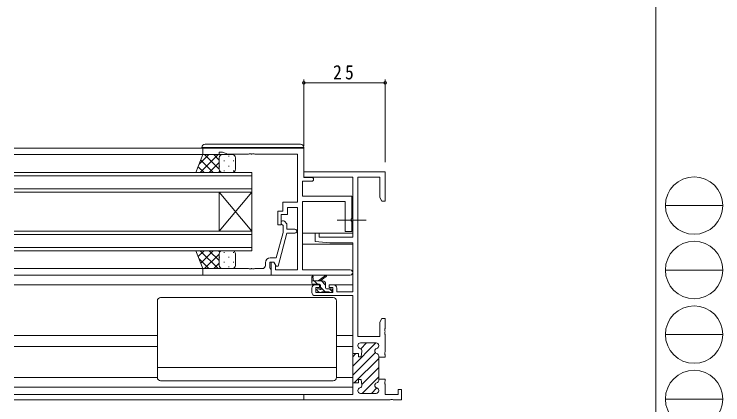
# Model space of a CAD drawing. Units: millimetres on the paper. Extents: x -420 to 373, y -297 to 267.
# Drawn here: x 155.2 to 372.9, y -134.8 to -14.9 of the extents above; entities that cross this region are included whole.
import ezdxf

# ---------------------------------------------------------------- set-up
doc = ezdxf.new("R2010")
doc.units = ezdxf.units.MM
doc.linetypes.add('CHAIN2', pattern=[12, 9, -1, 1, -1])
for name, color, linetype, lineweight in [('0-1_YKK_ZWAK', 7, 'Continuous', 9), ('0-3_YKK_11', 7, 'Continuous', 9), ('0-4_YKK_12', 2, 'Continuous', 9), ('0-5_YKK_13', 4, 'Continuous', 9), ('0-7_YKK_D', 6, 'Continuous', 9)]:
    doc.layers.add(name, color=color, linetype=linetype, lineweight=lineweight)
doc.styles.add('ＭＳ ゴシック', font='')
doc.styles.get('ＭＳ ゴシック').set_extended_font_data('MS Gothic')

msp = doc.modelspace()

# ---------------------------------------------------------------- linework, layer by layer
at = {"layer": '0-1_YKK_ZWAK'}
for p, q in [((352.3, 264.4), (352.3, -260.6)), ((355.276, -73.616), (372.916, -73.616)), ((355.276, -93.412), (372.916, -93.412)), ((355.276, -113.208), (372.916, -113.208)), ((355.276, -133.004), (372.916, -133.004))]:
    msp.add_line(p, q, dxfattribs=at)
for centre in [(364.096, -73.616), (364.096, -93.412), (364.096, -113.208), (364.096, -133.004)]:
    msp.add_circle(centre, 8.82, dxfattribs=at)
at = {"layer": '0-3_YKK_11'}
for p, q in [((213.194, -55.979), (213.194, -57.979)), ((244.194, -55.979), (213.194, -55.979)), ((244.194, -64.979), (244.194, -55.979)), ((213.194, -57.979), (218.194, -57.979)), ((218.194, -57.279), (219.194, -57.279)), ((218.194, -57.979), (218.194, -57.279)), ((219.194, -57.279), (220.842, -57.879)), ((220.842, -57.879), (227.235, -57.879)), ((227.235, -57.879), (227.419, -57.759)), ((227.419, -57.759), (227.968, -57.759)), ((227.968, -57.759), (228.152, -57.879)), ((228.152, -57.879), (228.235, -57.879)), ((228.235, -57.879), (228.419, -57.759)), ((228.419, -57.759), (228.968, -57.759)), ((228.968, -57.759), (229.152, -57.879)), ((229.152, -57.879), (242.194, -57.879)), ((242.194, -57.879), (242.194, -72.579)), ((244.194, -63.279), (269.194, -63.279)), ((244.194, -64.909), (244.194, -63.279)), ((259.194, -64.909), (244.194, -64.909)), ((246.594, -64.979), (244.194, -64.979)), ((259.194, -83.379), (259.194, -64.909)), ((267.564, -64.909), (260.824, -64.909)), ((260.824, -64.909), (260.824, -113.779)), ((267.564, -71.188), (267.564, -64.909)), ((269.194, -63.279), (269.194, -72.279)), ((243.824, -66.179), (246.594, -66.179)), ((243.824, -70.779), (243.824, -66.179)), ((258.894, -70.779), (243.824, -70.779)), ((258.894, -77.621), (258.894, -70.779)), ((268.194, -72.279), (267.564, -71.188)), ((237.694, -72.579), (237.694, -75.379)), ((242.194, -72.579), (237.694, -72.579)), ((243.824, -72.409), (256.894, -72.409)), ((243.824, -93.349), (243.824, -72.409)), ((256.894, -72.409), (256.894, -81.579)), ((269.194, -72.279), (268.194, -72.279)), ((236.194, -75.379), (236.194, -79.579)), ((237.694, -75.379), (236.194, -75.379)), ((239.194, -74.209), (242.194, -74.209)), ((239.194, -76.379), (239.194, -74.209)), ((242.194, -74.209), (242.194, -93.349)), ((237.194, -76.379), (239.194, -76.379)), ((237.194, -79.579), (237.194, -76.379)), ((258.774, -77.804), (258.894, -77.621)), ((258.774, -78.354), (258.774, -77.804)), ((258.894, -78.537), (258.774, -78.354)), ((236.194, -79.579), (237.194, -79.579)), ((237.794, -79.728), (237.369, -79.303)), ((237.794, -81.918), (237.794, -79.728)), ((238.218, -78.455), (238.994, -79.231)), ((238.994, -79.231), (238.994, -80.879)), ((258.894, -81.579), (258.894, -78.537)), ((235.714, -89.679), (237.794, -81.918)), ((238.993, -82.079), (236.286, -92.179)), ((241.394, -82.079), (238.993, -82.079)), ((238.994, -80.879), (241.394, -80.879)), ((247.694, -82.079), (248.894, -82.079)), ((247.694, -84.686), (247.694, -82.079)), ((248.894, -82.079), (248.894, -83.379)), ((256.894, -81.579), (258.894, -81.579)), ((252.194, -85.079), (247.694, -84.686)), ((248.894, -83.379), (259.194, -83.379)), ((259.194, -85.079), (252.194, -85.079)), ((259.194, -100.079), (259.194, -85.079)), ((232.393, -91.979), (232.393, -91.179)), ((233.694, -90.979), (233.694, -92.779)), ((234.994, -90.979), (233.694, -90.979)), ((233.894, -89.679), (235.714, -89.679)), ((234.194, -90.979), (234.194, -94.979)), ((234.994, -90.979), (234.194, -90.979)), ((235.686, -92.179), (234.994, -90.979)), ((235.494, -91.845), (234.994, -90.979)), ((213.194, -92.979), (227.235, -92.979)), ((213.194, -94.979), (213.194, -92.979)), ((227.235, -92.979), (227.419, -93.099)), ((227.419, -93.099), (227.968, -93.099)), ((227.968, -93.099), (228.152, -92.979)), ((228.152, -92.979), (228.235, -92.979)), ((228.235, -92.979), (228.419, -93.099)), ((228.419, -93.099), (228.968, -93.099)), ((228.968, -93.099), (229.152, -92.979)), ((229.152, -92.979), (231.394, -92.979)), ((233.694, -92.779), (233.894, -92.979)), ((233.894, -92.979), (234.194, -93.279)), ((234.194, -93.279), (234.194, -94.979)), ((235.494, -93.349), (235.494, -91.845)), ((242.194, -93.349), (235.494, -93.349)), ((236.286, -92.179), (235.686, -92.179)), ((258.379, -93.349), (243.824, -93.349)), ((234.194, -94.979), (213.194, -94.979)), ((234.194, -94.979), (258.379, -94.979)), ((246.694, -100.279), (246.694, -98.979)), ((247.694, -97.979), (248.994, -97.979)), ((247.894, -98.779), (247.894, -100.279)), ((248.994, -98.779), (247.894, -98.779)), ((248.994, -97.979), (248.994, -98.779)), ((251.994, -97.979), (253.294, -97.979)), ((251.994, -98.779), (251.994, -97.979)), ((253.094, -98.779), (251.994, -98.779)), ((253.094, -100.279), (253.094, -98.779)), ((254.294, -98.979), (254.294, -100.079)), ((254.294, -100.079), (259.194, -100.079)), ((259.194, -101.279), (247.694, -101.279)), ((247.894, -100.279), (253.094, -100.279)), ((259.194, -119.029), (259.194, -101.279)), ((267.564, -109.37), (268.194, -108.279)), ((268.194, -108.279), (269.194, -108.279)), ((269.194, -108.279), (269.194, -111.321)), ((267.564, -113.779), (267.564, -109.37)), ((269.194, -111.321), (269.074, -111.504)), ((269.074, -111.504), (269.074, -112.054)), ((269.074, -112.054), (269.194, -112.238)), ((269.194, -112.321), (269.074, -112.504)), ((269.074, -112.504), (269.074, -113.054)), ((269.074, -113.054), (269.194, -113.238)), ((269.194, -112.238), (269.194, -112.321)), ((260.824, -113.779), (267.564, -113.779)), ((269.194, -113.238), (269.194, -118.571)), ((259.194, -122.875), (266.289, -115.779)), ((260.794, -116.68), (260.794, -116.579)), ((260.794, -116.579), (260.794, -116.68)), ((261.594, -115.779), (266.394, -115.779)), ((266.394, -115.779), (261.594, -115.779)), ((261.66, -117.579), (263.46, -115.779)), ((267.194, -116.579), (267.194, -116.68)), ((267.194, -116.68), (267.194, -116.579)), ((259.194, -125.703), (266.168, -118.728)), ((259.194, -119.029), (260.994, -119.029)), ((259.194, -128.329), (259.194, -119.029)), ((259.194, -128.329), (259.194, -119.029)), ((260.994, -119.029), (259.194, -119.029)), ((259.194, -120.046), (260.21, -119.029)), ((260.994, -119.029), (260.994, -120.029)), ((260.994, -120.029), (260.994, -119.029)), ((261.794, -120.029), (261.988, -118.32)), ((261.988, -118.32), (261.794, -120.029)), ((269.194, -118.571), (269.074, -118.754)), ((269.074, -118.754), (269.074, -119.304)), ((269.074, -119.304), (269.194, -119.488)), ((269.194, -119.488), (269.194, -120.179)), ((259.696, -128.029), (267.194, -120.531)), ((260.994, -120.029), (261.794, -120.029)), ((261.794, -120.029), (260.994, -120.029)), ((267.194, -119.778), (267.194, -120.179)), ((267.194, -120.179), (267.194, -119.778)), ((267.194, -120.179), (267.194, -126.879)), ((269.194, -120.179), (267.194, -120.179)), ((261.971, -128.583), (267.194, -123.36)), ((262.103, -131.279), (267.194, -126.188)), ((259.194, -128.029), (260.994, -128.029)), ((259.194, -131.649), (259.194, -128.029)), ((260.994, -128.029), (259.494, -128.029)), ((260.994, -127.029), (260.994, -128.029)), ((261.794, -127.029), (260.994, -127.029)), ((260.994, -127.029), (261.794, -127.029)), ((260.994, -128.029), (260.994, -127.029)), ((261.988, -128.739), (261.794, -127.029)), ((261.794, -127.029), (261.988, -128.739)), ((267.194, -126.879), (267.194, -127.28)), ((267.194, -126.879), (269.194, -126.879)), ((267.194, -127.28), (267.194, -126.879)), ((269.194, -127.571), (269.074, -127.754)), ((269.074, -127.754), (269.074, -128.304)), ((269.074, -128.304), (269.194, -128.488)), ((269.194, -126.879), (269.194, -127.571)), ((260.794, -130.479), (260.794, -130.378)), ((260.794, -130.378), (260.794, -130.479)), ((264.931, -131.279), (266.604, -129.607)), ((267.194, -130.378), (267.194, -130.479)), ((267.194, -130.479), (267.194, -130.378)), ((269.194, -128.488), (269.194, -131.649)), ((273.194, -130.079), (274.194, -130.079)), ((273.194, -131.649), (273.194, -130.079)), ((274.194, -130.079), (274.194, -133.279)), ((244.194, -131.649), (259.194, -131.649)), ((244.194, -133.279), (244.194, -131.649)), ((266.394, -131.279), (261.594, -131.279)), ((261.594, -131.279), (266.394, -131.279)), ((269.194, -131.649), (273.194, -131.649)), ((270.735, -133.279), (244.194, -133.279)), ((270.735, -133.279), (244.194, -133.279)), ((270.919, -133.159), (270.735, -133.279)), ((271.469, -133.159), (270.919, -133.159)), ((271.652, -133.279), (271.469, -133.159)), ((274.194, -133.279), (271.652, -133.279))]:
    msp.add_line(p, q, dxfattribs=at)
for centre, radius, start, end in [((246.594, -65.579), 0.6, 269.99998, 90), ((237.794, -78.879), 0.6, 44.99998, 225), ((241.394, -81.479), 0.6, 269.99998, 90), ((233.894, -91.179), 1.5, 90, 179.99998), ((231.394, -91.979), 1, 270, 359.99998), ((258.379, -94.164), 0.815, 269.99998, 90), ((247.694, -98.979), 1, 90, 179.99998), ((253.294, -98.979), 1, 0, 89.99998), ((247.694, -100.279), 1, 180, 269.99998), ((261.594, -116.579), 0.8, 90, 179.99998), ((261.594, -116.579), 0.8, 90, 179.99998), ((261.594, -116.68), 0.8, 180.00002, 255.52251), ((261.594, -116.68), 0.8, 180.00002, 255.52251), ((261.194, -118.229), 0.8, 353.49696, 75.52246), ((261.194, -118.229), 0.8, 353.49696, 75.52246), ((266.794, -118.229), 0.8, 104.47751, 255.52248), ((266.794, -118.229), 0.8, 104.47751, 255.52248), ((266.394, -116.579), 0.8, 0, 89.99998), ((266.394, -116.579), 0.8, 0, 89.99998), ((266.394, -116.68), 0.8, 284.47748, 359.99997), ((266.394, -116.68), 0.8, 284.47748, 359.99997), ((266.394, -119.778), 0.8, 0.00002, 75.52251), ((266.394, -119.778), 0.8, 0.00002, 75.52251), ((266.794, -128.829), 0.8, 104.47751, 255.52248), ((266.794, -128.829), 0.8, 104.47751, 255.52248), ((266.394, -127.28), 0.8, 284.47748, 359.99997), ((266.394, -127.28), 0.8, 284.47748, 359.99997), ((261.594, -130.378), 0.8, 104.47748, 179.99997), ((261.594, -130.378), 0.8, 104.47748, 179.99997), ((261.594, -130.479), 0.8, 180, 269.99998), ((261.594, -130.479), 0.8, 180, 269.99998), ((261.194, -128.829), 0.8, 284.47752, 6.50302), ((261.194, -128.829), 0.8, 284.47752, 6.50302), ((266.394, -130.479), 0.8, 270, 359.99998), ((266.394, -130.479), 0.8, 270, 359.99998), ((266.394, -130.378), 0.8, 0.00002, 75.52251), ((266.394, -130.378), 0.8, 0.00002, 75.52251)]:
    msp.add_arc(centre, radius, start, end, dxfattribs=at)
at = {"layer": '0-4_YKK_12'}
for p, q in [((213.494, -55.979), (155.194, -55.979)), ((213.694, -57.979), (155.194, -57.979)), ((228.194, -63.479), (155.194, -63.479)), ((228.194, -64.479), (155.194, -64.479)), ((228.194, -68.479), (155.194, -68.479)), ((228.194, -69.479), (155.194, -69.479)), ((228.194, -69.479), (218.194, -81.479)), ((228.194, -81.479), (218.194, -69.479)), ((218.194, -81.479), (218.194, -69.479)), ((228.194, -81.479), (155.194, -81.479)), ((228.194, -82.479), (155.194, -82.479)), ((228.194, -87.479), (228.194, -81.479)), ((259.194, -82.079), (243.824, -82.079)), ((228.194, -86.479), (155.194, -86.479)), ((259.194, -85.479), (243.824, -85.479)), ((228.194, -87.479), (155.194, -87.479)), ((213.694, -92.979), (155.194, -92.979)), ((213.494, -94.979), (155.194, -94.979)), ((247.694, -97.979), (155.194, -97.979)), ((259.194, -97.979), (253.294, -97.979)), ((199.194, -113.479), (155.194, -113.479)), ((259.194, -113.479), (254.194, -113.479)), ((199.194, -116.879), (155.194, -116.879)), ((259.194, -116.879), (254.194, -116.879)), ((259.194, -129.379), (155.194, -129.379)), ((244.494, -131.649), (155.194, -131.649)), ((244.494, -133.279), (155.194, -133.279))]:
    msp.add_line(p, q, dxfattribs=at)
msp.add_lwpolyline([(228.194, -81.479), (228.194, -69.479), (228.194, -63.479)], dxfattribs=at)
at = {"layer": '0-5_YKK_13'}
for p, q in [((212.894, -55.779), (212.894, -55.979)), ((213.894, -54.779), (243.194, -54.779)), ((244.194, -55.779), (243.694, -55.779)), ((244.194, -56.703), (244.194, -55.779)), ((211.036, -63.479), (213.193, -57.979)), ((214.996, -57.979), (212.031, -60.945)), ((217.825, -57.979), (212.325, -63.479)), ((213.193, -57.979), (219.193, -57.979)), ((218.15, -62.456), (213.673, -57.979)), ((218.193, -59.671), (216.501, -57.979)), ((218.283, -58.565), (218.283, -58.599)), ((222.193, -57.979), (219.193, -57.979)), ((221.113, -58.399), (221.113, -58.599)), ((216.344, -63.479), (212.532, -59.667)), ((218.193, -60.439), (215.153, -63.479)), ((218.193, -58.979), (218.193, -62.479)), ((218.193, -58.979), (218.193, -62.079)), ((219.698, -59.814), (219.698, -60.014)), ((222.528, -59.814), (222.528, -60.014)), ((223.193, -62.479), (223.193, -58.979)), ((213.516, -63.479), (211.735, -61.698)), ((218.388, -63.073), (217.982, -63.479)), ((218.283, -61.429), (218.283, -61.629)), ((219.698, -62.844), (219.698, -63.044)), ((221.113, -61.429), (221.113, -61.629)), ((222.528, -62.844), (222.528, -63.044)), ((219.193, -63.479), (211.193, -63.479)), ((219.173, -63.479), (219.172, -63.478)), ((219.193, -63.479), (222.193, -63.479)), ((211.036, -87.479), (213.193, -92.979)), ((219.193, -87.479), (211.193, -87.479)), ((213.516, -87.479), (211.735, -89.26)), ((217.825, -92.979), (212.325, -87.479)), ((216.344, -87.479), (212.532, -91.292)), ((218.15, -88.502), (213.673, -92.979)), ((218.193, -90.519), (215.153, -87.479)), ((218.388, -87.886), (217.982, -87.479)), ((218.193, -91.979), (218.193, -88.479)), ((218.193, -91.979), (218.193, -88.879)), ((219.173, -87.479), (219.172, -87.48)), ((219.193, -87.479), (222.193, -87.479)), ((219.698, -88.114), (219.698, -87.914)), ((222.528, -88.114), (222.528, -87.914)), ((223.193, -88.479), (223.193, -91.979)), ((214.996, -92.979), (212.031, -90.013)), ((218.193, -91.288), (216.501, -92.979)), ((218.283, -89.529), (218.283, -89.329)), ((219.698, -91.144), (219.698, -90.944)), ((221.113, -89.529), (221.113, -89.329)), ((222.528, -91.144), (222.528, -90.944)), ((213.193, -92.979), (219.193, -92.979)), ((218.283, -92.394), (218.283, -92.359)), ((222.193, -92.979), (219.193, -92.979)), ((221.113, -92.559), (221.113, -92.359)), ((246.694, -97.479), (246.694, -95.48)), ((246.994, -95.653), (247.192, -96.779)), ((248.594, -96.779), (250.812, -95.097)), ((249.194, -96.779), (251.013, -95.378)), ((249.894, -96.779), (246.694, -96.779)), ((248.994, -97.779), (246.994, -97.779)), ((248.399, -97.779), (247.399, -96.779)), ((250.894, -98.029), (249.644, -96.779)), ((250.894, -98.879), (250.894, -97.779)), ((248.782, -100.191), (248.281, -99.691)), ((248.494, -99.179), (248.833, -99.179)), ((249.294, -98.718), (249.294, -98.079)), ((250.699, -100.079), (249.294, -98.674)), ((251.894, -100.079), (249.794, -100.079)), ((251.194, -99.179), (252.594, -99.179)), ((252.89, -100.026), (252.044, -99.179)), ((252.894, -99.479), (252.894, -99.979)), ((253.194, -101.879), (200.194, -101.879)), ((249.594, -100.279), (248.994, -100.279)), ((252.594, -100.279), (252.094, -100.279)), ((199.194, -126.379), (199.194, -102.879)), ((254.194, -126.379), (254.194, -102.879)), ((254.194, -123.339), (199.194, -123.339)), ((199.194, -126.379), (155.194, -126.379)), ((253.194, -127.379), (200.194, -127.379)), ((259.194, -126.379), (254.194, -126.379))]:
    msp.add_line(p, q, dxfattribs=at)
at = {"layer": '0-5_YKK_13', "linetype": 'CHAIN2'}
msp.add_line((263.324, -78.079), (254.394, -78.079), dxfattribs=at)
at = {"layer": '0-5_YKK_13'}
msp.add_lwpolyline([(243.694, -55.779), (213.394, -55.779), (212.894, -55.779)], dxfattribs=at)
for centre, radius, start, end in [((213.894, -55.779), 1, 90, 180), ((243.194, -55.779), 1, 0, 90), ((219.193, -58.979), 1, 90.00009, 180.00009), ((219.193, -58.979), 1, 90.00009, 180.00009), ((222.193, -58.979), 1, 0.00009, 90.00009), ((219.193, -62.479), 1, 180.00009, 270.00009), ((222.193, -62.479), 1, 270.00009, 0.00009), ((219.193, -88.479), 1, 89.99989, 179.99989), ((222.193, -88.479), 1, 359.99989, 89.99989), ((219.193, -91.979), 1, 179.99989, 269.99989), ((219.193, -91.979), 1, 179.99989, 269.99989), ((222.193, -91.979), 1, 269.99989, 359.99989), ((246.894, -95.48), 0.2, 300, 180), ((250.994, -95.179), 0.2, 275.58287, 155.58287), ((246.994, -97.479), 0.3, 180, 270), ((248.994, -98.079), 0.3, 0, 90), ((249.894, -97.779), 1, 0, 90), ((248.494, -99.479), 0.3, 90, 225), ((248.833, -99.479), 0.3, 33.05573, 90), ((249.294, -99.179), 0.25, 213.05573, 56.94426), ((249.594, -98.718), 0.3, 180, 236.94426), ((249.594, -100.079), 0.2, 270, 0), ((251.194, -98.879), 0.3, 180, 270), ((252.094, -100.079), 0.2, 180, 270), ((252.594, -99.479), 0.3, 0, 90), ((252.594, -99.979), 0.3, 270, 0), ((200.194, -102.879), 1, 90, 180), ((248.994, -99.979), 0.3, 225, 270), ((253.194, -102.879), 1, 0, 90), ((200.194, -126.379), 1, 180, 270), ((253.194, -126.379), 1, 270, 0)]:
    msp.add_arc(centre, radius, start, end, dxfattribs=at)
at = {"layer": '0-7_YKK_D'}
for p, q in [((244.194, -55.379), (244.194, -34.979)), ((269.194, -35.979), (244.194, -35.979)), ((269.194, -60.279), (269.194, -34.979))]:
    msp.add_line(p, q, dxfattribs=at)
for centre in [(244.194, -35.979), (269.194, -35.979)]:
    msp.add_circle(centre, 0.425, dxfattribs=at)

# ---------------------------------------------------------------- texts
at = {"layer": '0-7_YKK_D', "color": 3, "insert": (253.174, -34.979), "char_height": 4.399, "attachment_point": 7, "style": 'ＭＳ ゴシック'}
msp.add_mtext('\\T1.36;\\W0.9;25', dxfattribs=at)

doc.saveas('drawing.dxf')
